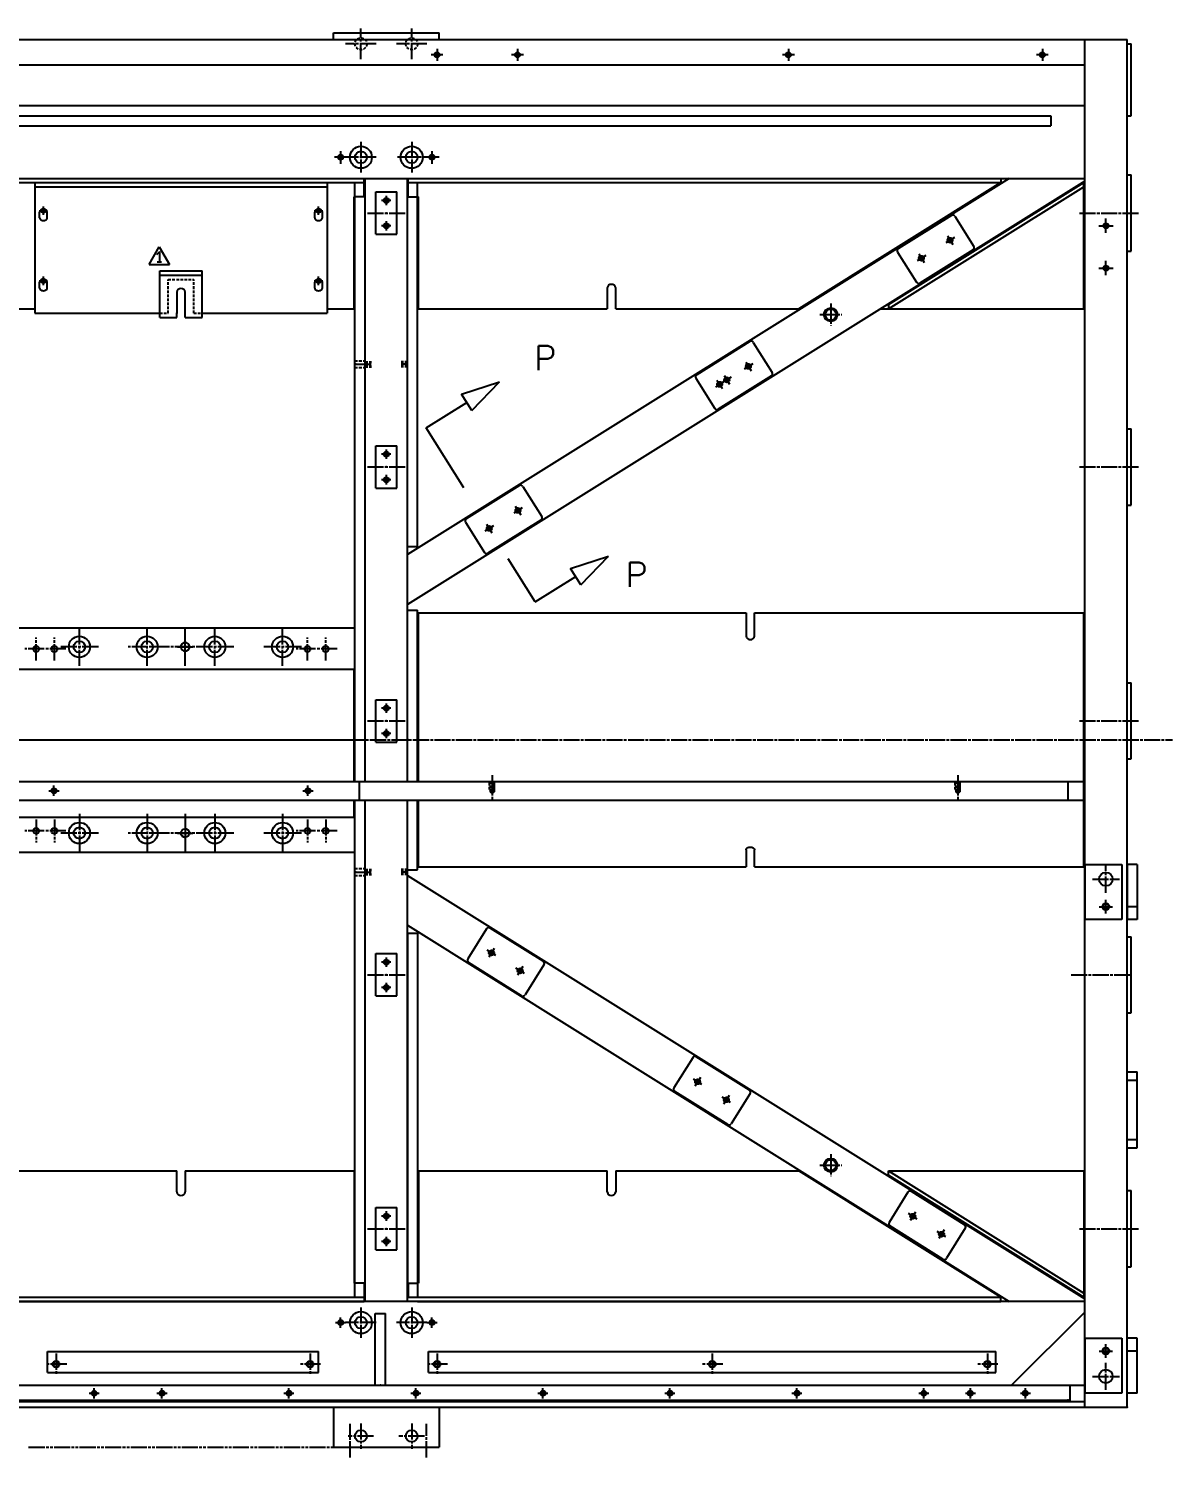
# Model space of a CAD drawing. Header units: inches. Extents: x -2018 to 2693, y -2323 to 1260.
# Drawn here: x 361 to 1712, y -729 to 960 of the extents above; entities that cross this region are included whole.
import ezdxf

# ---------------------------------------------------------------- set-up
doc = ezdxf.new("R2010")
doc.units = ezdxf.units.IN
doc.header["$MEASUREMENT"] = 0
for name, pattern in [('CENTERLINE', [25.4, 19.05, -1.5875, 3.175, -1.5875]), ('DASHED', [4.762499999999999, 3.175, -1.5875]), ('PHANTOM', [30.162499999999998, 19.05, -1.5875, 3.175, -1.5875, 3.175, -1.5875]), ('SOLID', [0])]:
    doc.linetypes.add(name, pattern=pattern)
for name, color, linetype in [('0$C$L0$V_DRAWING', 7, 'SOLID'), ('0$C$L0$V_PV', 7, 'SOLID'), ('Layer11$C$L11$V_DRAWING', 52, 'SOLID'), ('Layer11$C$L11$V_PV', 52, 'SOLID'), ('Layer12$C$L12$V_PV', 52, 'SOLID'), ('Layer13$C$L13$V_PV', 52, 'SOLID'), ('Layer14$C$L14$V_PV', 52, 'SOLID'), ('Layer21$C$L21$V_DRAWING', 2, 'SOLID'), ('Layer21$C$L21$V_PV', 2, 'SOLID'), ('Layer8$C$L8$V_PV', 40, 'SOLID')]:
    doc.layers.add(name, color=color, linetype=linetype)
doc.styles.add('CADRASTD', font='txt', dxfattribs={"bigfont": 'bigfont'})

# ---------------------------------------------------------------- blocks, each defined once
blk = doc.blocks.new('TAB102_SYM001')
at = {"layer": 'Layer11$C$L11$V_DRAWING'}
for p, q in [((1.583348274230957, 0.5257720947265625), (2.458148956298828, 0.5257720947265625)), ((2.083234786987305, 0.5257720947265625), (2.083234786987305, 2.525310516357422))]:
    blk.add_line(p, q, dxfattribs=at)
at = {"layer": 'Layer21$C$L21$V_DRAWING'}
for p, q in [((-2.5782065677e-06, -1.3587993151e-06), (1.999996747373733, 3.464097723292199)), ((1.999996725013489, 3.46409559479207), (3.999994579245993, -1.5902220412e-06)), ((0, 0), (4, 0)), ((1.489668299756389, 1.931743894576591), (2.083228089148363, 2.525303633935216))]:
    blk.add_line(p, q, dxfattribs=at)
blk = doc.blocks.new('BLOCK13')
at = {"layer": '0$C$L0$V_DRAWING'}
blk.add_point((0, 0), dxfattribs=at)
blk.add_point((0, 0), dxfattribs=at)
at = {"layer": 'Layer13$C$L13$V_PV', "color": 31, "linetype": 'CENTERLINE'}
for p, q in [((6, 0), (-6, 0)), ((0, 6), (0, -6)), ((46, 0), (34, 0)), ((39.99998474121094, 5.999999046325684), (39.99998474121094, -6))]:
    blk.add_line(p, q, dxfattribs=at)
at = {"layer": 'Layer21$C$L21$V_DRAWING', "color": 31}
for p, q in [((-19.99998474121094, 21), (-19.99998474121094, -20.99998474121094)), ((56.99998474121094, 23.99998474121094), (-17, 23.99998474121094)), ((60, 20.99998474121094), (60, -21)), ((57, -24), (-16.99998474121094, -24))]:
    blk.add_line(p, q, dxfattribs=at)
for centre, start, end in [((-17, 20.99998474121094), 89.99998201391085, 179.9999640278217), ((56.99998474121094, 20.99998474121094), 0, 89.99998201391085), ((-16.99998474121094, -21), 179.9999640278217, 269.9999460417325), ((57, -21), 269.9999460417325, 359.9999826971568)]:
    blk.add_arc(centre, 3, start, end, dxfattribs=at)
blk = doc.blocks.new('BLOCK12')
at = {"layer": '0$C$L0$V_DRAWING'}
blk.add_point((2718.805156168809, -407.336061939739), dxfattribs=at)
at = {"layer": 'Layer13$C$L13$V_PV', "color": 31, "linetype": 'CENTERLINE'}
for p, q in [((2757.804936170578, -382.9431757926941), (2747.631085634232, -389.3065686225891)), ((2749.536302056455, -381.0379558394859), (2755.899694380632, -391.2118055672872)), ((2723.892081436983, -404.1543655247914), (2713.718230900636, -410.5177583546865)), ((2715.623459753862, -402.2491366715657), (2721.986852583757, -412.4229872079122)), ((2732.365735082343, -398.8483035850531), (2722.191884545997, -405.2116964149482)), ((2724.097113399223, -396.9430747318274), (2730.460506229118, -407.1169252681739))]:
    blk.add_line(p, q, dxfattribs=at)
at = {"layer": 'Layer21$C$L21$V_DRAWING', "color": 31}
for p, q in [((2754.404175323858, -356.7623856541231), (2691.665443286442, -396.00330001367)), ((2758.538499102138, -357.7149919892636), (2780.810365915298, -393.3234559297562)), ((2690.712833705076, -400.137589827038), (2712.984700518236, -435.7460537675306)), ((2779.857751488686, -397.4577667713165), (2717.119019451269, -436.6986811308634))]:
    blk.add_line(p, q, dxfattribs=at)
for centre, start, end in [((2755.995023531332, -359.3058482882097), 32.02455975926377, 122.0245417731746), ((2693.256291493915, -398.5467626477566), 122.0245417731746, 212.0245237870855), ((2778.266903281212, -394.9143041372299), 302.0245058009963, 392.0245424564206), ((2715.528171243795, -434.1552184967768), 212.0245237870855, 302.0245058009963)]:
    blk.add_arc(centre, 3.000000031702875, start, end, dxfattribs=at)
at = {"layer": '0$C$L0$V_DRAWING'}
for p, xscale, yscale, zscale, rotation in [((2957.042724609375, -258.326904296875), 1.000000010567625, 1.000000010567625, 1.000000010567625, 32.02455975926377), ((2446.654541015625, -577.55712890625), 1.000000010567625, 1.000000010567625, 1.000000010567625, 32.02455975926377), ((2449.284912109375, -1079.086181640625), 0.9999999725260068, 0.9999999725260068, 0.9999999725260068, 327.9754630459655), ((2692.79296875, -1231.39208984375), 0.9999999725260068, 0.9999999725260068, 0.9999999725260068, 327.9754630459655), ((2946.9560546875, -1390.362060546875), 0.9999999725260068, 0.9999999725260068, 0.9999999725260068, 327.9754630459655)]:
    blk.add_blockref('BLOCK13', p, dxfattribs=dict(at, xscale=xscale, yscale=yscale, zscale=zscale, rotation=rotation))
blk = doc.blocks.new('BLOCK15')
at = {"layer": '0$C$L0$V_DRAWING'}
for p in [(0, 0), (0, 0), (1, 0)]:
    blk.add_point(p, dxfattribs=at)
at = {"layer": 'Layer12$C$L12$V_PV', "color": 4, "linetype": 'DASHED'}
for p, q in [((0, 4), (12, 4)), ((12, 3), (19.59999084472656, 3)), ((12, 2.399999618530273), (19.59999084472656, 2.399999618530273)), ((0, -4), (12, -4)), ((12, -2.399999618530273), (19.59999084472656, -2.399999618530273)), ((12, -3), (19.59999084472656, -3))]:
    blk.add_line(p, q, dxfattribs=at)
at = {"layer": 'Layer13$C$L13$V_PV', "color": 4, "linetype": 'CENTERLINE'}
blk.add_line((0, 0), (19.59999084472656, 0), dxfattribs=at)
blk = doc.blocks.new('BLOCK14')
at = {"layer": '0$C$L0$V_DRAWING'}
for p in [(0, 0), (0, 0), (1, 0)]:
    blk.add_point(p, dxfattribs=at)
at = {"layer": 'Layer12$C$L12$V_PV', "color": 4, "linetype": 'DASHED'}
for p, q in [((-1044.999755859375, 446.90869140625), (-1037.399658203125, 446.90869140625)), ((-1044.999755859375, 446.30859375), (-1037.399658203125, 446.30859375)), ((-1044.999755859375, 441.508544921875), (-1037.399658203125, 441.508544921875)), ((-1044.999755859375, 440.90869140625), (-1037.399658203125, 440.90869140625)), ((-995, 446.90869140625), (-1002.599853515625, 446.90869140625)), ((-995, 446.30859375), (-1002.599853515625, 446.30859375)), ((-995, 441.508544921875), (-1002.599853515625, 441.508544921875)), ((-995, 440.90869140625), (-1002.599853515625, 440.90869140625)), ((484.999755859375, 446.90869140625), (477.399658203125, 446.90869140625)), ((484.999755859375, 446.30859375), (477.399658203125, 446.30859375)), ((484.999755859375, 441.508544921875), (477.399658203125, 441.508544921875)), ((484.999755859375, 440.90869140625), (477.399658203125, 440.90869140625)), ((-1044.999755859375, -153.09130859375), (-1037.399658203125, -153.09130859375)), ((-1044.999755859375, -153.6913146972656), (-1037.399658203125, -153.6913146972656)), ((-1044.999755859375, -158.4913024902344), (-1037.399658203125, -158.4913024902344)), ((-1044.999755859375, -159.09130859375), (-1037.399658203125, -159.09130859375)), ((-995, -153.09130859375), (-1002.599853515625, -153.09130859375)), ((-995, -153.6913146972656), (-1002.599853515625, -153.6913146972656)), ((-995, -158.4913024902344), (-1002.599853515625, -158.4913024902344)), ((-995, -159.09130859375), (-1002.599853515625, -159.09130859375)), ((484.999755859375, -153.09130859375), (477.399658203125, -153.09130859375)), ((484.999755859375, -153.6913146972656), (477.399658203125, -153.6913146972656)), ((484.999755859375, -158.4913024902344), (477.399658203125, -158.4913024902344)), ((484.999755859375, -159.09130859375), (477.399658203125, -159.09130859375))]:
    blk.add_line(p, q, dxfattribs=at)
at = {"layer": 'Layer13$C$L13$V_PV', "color": 4, "linetype": 'CENTERLINE'}
for p, q in [((-1044.999755859375, 443.90869140625), (-1037.399658203125, 443.90869140625)), ((-995, 443.90869140625), (-1002.599853515625, 443.90869140625)), ((484.999755859375, 443.90869140625), (477.399658203125, 443.90869140625)), ((-1044.999755859375, -156.09130859375), (-1037.399658203125, -156.09130859375)), ((-995, -156.09130859375), (-1002.599853515625, -156.09130859375)), ((484.999755859375, -156.09130859375), (477.399658203125, -156.09130859375))]:
    blk.add_line(p, q, dxfattribs=at)
at = {"layer": '0$C$L0$V_DRAWING'}
for p in [(-61.99974060058594, 443.90869140625), (-61.99974060058594, -156.09130859375)]:
    blk.add_blockref('BLOCK15', p, dxfattribs=at)
at = {"layer": '0$C$L0$V_DRAWING', "rotation": 180.0000000000004}
for p in [(12, 443.90869140625), (12, -156.09130859375)]:
    blk.add_blockref('BLOCK15', p, dxfattribs=at)
at = {"layer": '0$C$L0$V_DRAWING', "yscale": -1}
for p in [(423, 443.90869140625), (423, -156.09130859375)]:
    blk.add_blockref('BLOCK15', p, dxfattribs=at)
blk = doc.blocks.new('BLOCK17')
at = {"layer": '0$C$L0$V_DRAWING'}
blk.add_point((0, 0), dxfattribs=at)
blk.add_point((0, 0), dxfattribs=at)
blk.add_point((0, 0), dxfattribs=at)
blk.add_point((0, 0), dxfattribs=at)
blk.add_point((0, 0), dxfattribs=at)
blk.add_point((0, 0), dxfattribs=at)
blk.add_point((0, 0), dxfattribs=at)
blk.add_point((0, 0), dxfattribs=at)
blk.add_point((0, 0), dxfattribs=at)
blk.add_point((0, 0), dxfattribs=at)
blk.add_point((0, 0), dxfattribs=at)
blk.add_point((0, 0), dxfattribs=at)
blk.add_point((0, 0), dxfattribs=at)
blk.add_point((0, 0), dxfattribs=at)
at = {"layer": 'Layer11$C$L11$V_DRAWING', "color": 60}
blk.add_circle((0, 0), 3, dxfattribs=at)
at = {"layer": 'Layer13$C$L13$V_PV', "color": 60, "linetype": 'CENTERLINE'}
for p, q in [((-8.5, 0), (8.5, 0)), ((0, -8.5), (0, 8.5))]:
    blk.add_line(p, q, dxfattribs=at)
at = {"layer": 'Layer21$C$L21$V_DRAWING', "color": 4}
blk.add_circle((0, 0), 2.399999618530273, dxfattribs=at)
blk = doc.blocks.new('BLOCK18')
at = {"layer": '0$C$L0$V_DRAWING'}
blk.add_point((0, 0), dxfattribs=at)
blk.add_point((0, 0), dxfattribs=at)
blk.add_point((0, 0), dxfattribs=at)
blk.add_point((0, 0), dxfattribs=at)
blk.add_point((0, 0), dxfattribs=at)
blk.add_point((0, 0), dxfattribs=at)
at = {"layer": 'Layer11$C$L11$V_DRAWING', "color": 60}
blk.add_circle((0, 0), 3, dxfattribs=at)
at = {"layer": 'Layer13$C$L13$V_PV', "color": 60, "linetype": 'CENTERLINE'}
for p, q in [((7, 0), (-7, 0)), ((0, 7), (0, -7))]:
    blk.add_line(p, q, dxfattribs=at)
at = {"layer": 'Layer21$C$L21$V_DRAWING', "color": 4}
blk.add_circle((0, 0), 2.399999618530273, dxfattribs=at)
blk = doc.blocks.new('BLOCK19')
at = {"layer": '0$C$L0$V_DRAWING'}
blk.add_point((0, 0), dxfattribs=at)
blk.add_point((0, 0), dxfattribs=at)
blk.add_point((0, 0), dxfattribs=at)
blk.add_point((0, 0), dxfattribs=at)
blk.add_point((0, 0), dxfattribs=at)
blk.add_point((0, 0), dxfattribs=at)
at = {"layer": 'Layer11$C$L11$V_DRAWING', "color": 60}
for centre in [(0, 15), (0, -15)]:
    blk.add_circle(centre, 3, dxfattribs=at)
at = {"layer": 'Layer13$C$L13$V_PV', "color": 60, "linetype": 'CENTERLINE'}
for p, q in [((0, 20.53999328613281), (0, 9.460000038146973)), ((5.539999961853027, 15), (-5.539999961853027, 15)), ((5.539999961853027, -15), (-5.539999961853027, -15)), ((0, -9.460000038146973), (0, -20.53999328613281))]:
    blk.add_line(p, q, dxfattribs=at)
at = {"layer": 'Layer21$C$L21$V_DRAWING', "color": 4}
for centre in [(0, 15), (0, -15)]:
    blk.add_circle(centre, 2.399999618530273, dxfattribs=at)
blk = doc.blocks.new('BLOCK22')
at = {"layer": '0$C$L0$V_DRAWING'}
blk.add_point((0, 0), dxfattribs=at)
blk.add_point((0, 0), dxfattribs=at)
blk.add_point((0, 0), dxfattribs=at)
blk.add_point((0, 0), dxfattribs=at)
blk.add_point((0, 0), dxfattribs=at)
blk.add_point((0, 0), dxfattribs=at)
blk.add_point((0, 0), dxfattribs=at)
blk.add_point((0, 0), dxfattribs=at)
at = {"layer": 'Layer11$C$L11$V_DRAWING', "color": 60}
blk.add_circle((0, 0), 4, dxfattribs=at)
at = {"layer": 'Layer13$C$L13$V_PV', "color": 60, "linetype": 'CENTERLINE'}
for p, q in [((12.5, 0), (-12.5, 0)), ((0, 12.5), (0, -12.5))]:
    blk.add_line(p, q, dxfattribs=at)
at = {"layer": 'Layer21$C$L21$V_DRAWING', "color": 4}
blk.add_circle((0, 0), 3.399999618530273, dxfattribs=at)
blk = doc.blocks.new('BLOCK23')
at = {"layer": '0$C$L0$V_DRAWING'}
blk.add_point((0, 0), dxfattribs=at)
blk.add_point((0, 0), dxfattribs=at)
blk.add_point((0, 0), dxfattribs=at)
blk.add_point((0, 0), dxfattribs=at)
blk.add_point((0, 0), dxfattribs=at)
blk.add_point((0, 0), dxfattribs=at)
blk.add_point((0, 0), dxfattribs=at)
blk.add_point((0, 0), dxfattribs=at)
blk.add_point((0, 0), dxfattribs=at)
blk.add_point((0, 0), dxfattribs=at)
blk.add_point((0, 0), dxfattribs=at)
blk.add_point((0, 0), dxfattribs=at)
blk.add_point((0, 0), dxfattribs=at)
blk.add_point((0, 0), dxfattribs=at)
at = {"layer": 'Layer11$C$L11$V_DRAWING', "color": 60}
for p, q in [((-5, 0), (5, 0)), ((0, 5), (0, -5))]:
    blk.add_line(p, q, dxfattribs=at)
for start, end in [(0, 89.99998201391085), (180.0000186693351, 270.0000553247593)]:
    blk.add_arc((0, 0), 5, start, end, dxfattribs=at)
at = {"layer": 'Layer13$C$L13$V_PV', "color": 60, "linetype": 'CENTERLINE'}
for p, q in [((-9, 0), (9, 0)), ((0, 9), (0, -9))]:
    blk.add_line(p, q, dxfattribs=at)
at = {"layer": 'Layer21$C$L21$V_DRAWING', "color": 4}
blk.add_circle((0, 0), 5, dxfattribs=at)
blk = doc.blocks.new('BLOCK20')
at = {"layer": '0$C$L0$V_DRAWING'}
blk.add_point((0, 0), dxfattribs=at)
blk.add_point((0, 0), dxfattribs=at)
blk.add_point((0, 0), dxfattribs=at)
blk.add_point((0, 0), dxfattribs=at)
blk.add_point((0, 0), dxfattribs=at)
blk.add_point((0, 0), dxfattribs=at)
blk.add_point((0, 0), dxfattribs=at)
blk.add_point((0, 0), dxfattribs=at)
blk.add_point((0, 0), dxfattribs=at)
blk.add_point((0, 0), dxfattribs=at)
blk.add_point((0, 0), dxfattribs=at)
blk.add_point((0, 0), dxfattribs=at)
blk.add_point((0, 0), dxfattribs=at)
blk.add_point((0, 0), dxfattribs=at)
at = {"layer": 'Layer11$C$L11$V_DRAWING', "color": 60}
blk.add_circle((0, 0), 3, dxfattribs=at)
at = {"layer": 'Layer13$C$L13$V_PV', "color": 60, "linetype": 'CENTERLINE'}
for p, q in [((-6, 0), (6, 0)), ((0, -6), (0, 6))]:
    blk.add_line(p, q, dxfattribs=at)
at = {"layer": 'Layer21$C$L21$V_DRAWING', "color": 4}
blk.add_circle((0, 0), 2.458499908447266, dxfattribs=at)
blk = doc.blocks.new('BLOCK25')
at = {"layer": '0$C$L0$V_DRAWING'}
blk.add_point((0, 0), dxfattribs=at)
blk.add_point((0, 0), dxfattribs=at)
blk.add_point((0, 0), dxfattribs=at)
blk.add_point((0, 0), dxfattribs=at)
blk.add_point((0, 0), dxfattribs=at)
blk.add_point((0, 0), dxfattribs=at)
at = {"layer": 'Layer21$C$L21$V_DRAWING', "color": 4}
for radius in [13, 7]:
    blk.add_circle((0, 0), radius, dxfattribs=at)
blk = doc.blocks.new('BLOCK26')
at = {"layer": '0$C$L0$V_DRAWING'}
blk.add_point((0, 0), dxfattribs=at)
blk.add_point((0, 0), dxfattribs=at)
blk.add_point((0, 0), dxfattribs=at)
blk.add_point((0, 0), dxfattribs=at)
blk.add_point((0, 0), dxfattribs=at)
blk.add_point((0, 0), dxfattribs=at)
at = {"layer": 'Layer12$C$L12$V_PV', "color": 60, "linetype": 'DASHED'}
for p, q in [((-3.00048828125, -9.499970436096191), (-3.00048828125, 0)), ((-2.39990234375, 0), (-2.39990234375, -12.39997959136963)), ((2.39990234375, 0), (2.39990234375, -12.39997959136963)), ((3.00048828125, -9.499970436096191), (3.00048828125, 0)), ((-3.000487327575684, -9.499969482421875), (3.000487327575684, -9.499969482421875)), ((-2.999817738638228, -9.499836777262146), (-2.499827997436512, -9.999826518463863)), ((2.5, -10), (-2.5, -10)), ((2.39990234375, -12.39997959136963), (-2.39990234375, -12.39997959136963)), ((-2.399814310091756, -12.39959746390139), (0.0002320138864889, -13.59962062589051)), ((6.35479211155e-05, -13.59992812958933), (2.399905153764223, -12.40000732666778)), ((2.499907570685139, -10.00009625828972), (2.999681520026172, -9.500322308948682))]:
    blk.add_line(p, q, dxfattribs=at)
at = {"layer": 'Layer13$C$L13$V_PV', "color": 60, "linetype": 'CENTERLINE'}
blk.add_line((0, 7.211531639099121), (0, -21.16592407226562), dxfattribs=at)
blk = doc.blocks.new('BLOCK27')
at = {"layer": '0$C$L0$V_DRAWING'}
blk.add_point((0, 0), dxfattribs=at)
blk.add_point((0, 0), dxfattribs=at)
blk.add_point((0, 0), dxfattribs=at)
blk.add_point((0, 0), dxfattribs=at)
at = {"layer": 'Layer21$C$L21$V_DRAWING', "color": 4}
for p, q in [((-6, 0), (-6, 85)), ((-6, 85), (6, 85)), ((6, 0), (6, 85))]:
    blk.add_line(p, q, dxfattribs=at)
blk = doc.blocks.new('BLOCK28')
at = {"layer": '0$C$L0$V_DRAWING', "color": 4}
for p, q in [((-272.5, 529.0658235552246), (-272.5, 504.205322265625)), ((-262.5000095362002, 504.205322265625), (-262.5000095362002, 529.0658235552246)), ((236, 534.0990266802246), (236, 509.238525390625)), ((245.9999904637998, 509.238525390625), (245.9999904637998, 534.0990266802246)), ((399.999755859375, 150.1127471923828), (399.999755859375, 123.0269064901831)), ((409.9996271133746, 123.0269064901831), (409.9996271133746, 150.1127471923828)), ((399.999755859375, -129.9336047175738), (399.999755859375, -150.0025482177734)), ((409.9996271133746, -150.0025482177734), (409.9996271133746, -129.9336047175738)), ((-272.4999294286436, -534.099056482225), (-272.4999294286436, -509.238525390625)), ((-262.4999389648438, -509.238525390625), (-262.4999389648438, -534.099056482225)), ((236, -534.099056482225), (236, -509.238525390625)), ((245.9999904637998, -509.238525390625), (245.9999904637998, -534.099056482225))]:
    blk.add_line(p, q, dxfattribs=at)
for points in [[(399.999755859375, -129.9336047175738), (400.0958385465751, -129.2811126711735), (400.3802719113751, -128.6535949707731), (400.8423271179749, -128.0753703117734), (401.4641227719749, -127.5684924129736), (402.2218170165747, -127.1525115969734), (403.0862035749747, -126.8434019091737), (404.0241422655749, -126.6530842785732), (404.9996318817753, -126.5888304711734)], [(404.9996318817753, -126.5888304711734), (405.9751214979747, -126.6530842785732), (406.9130601885749, -126.8434019091737), (407.7774467469749, -127.1525115969734), (408.5351409909749, -127.5684924129736), (409.1569366455747, -128.0753703117734), (409.6189918515752, -128.6535949707731), (409.9035444261749, -129.2811126711735), (409.9996271133746, -129.9336047175738)]]:
    blk.add_lwpolyline(points, dxfattribs=at)
for centre, radius, start, end in [((-267.8916464649997, 528.5932442802241), 4.632521286521848, 85.15032278430019, 174.1448768224004), ((-267.1081537144, 528.5934969210248), 4.632287254847645, 5.852278776500014, 94.8525216168002), ((240.6083535350003, 533.6264474052241), 4.632521286521848, 85.15032278430019, 174.1448768224004), ((241.3918462856, 533.6267000460248), 4.632287254847645, 5.852278776500014, 94.8525216168002), ((404.7684991221749, 123.2826277609829), 4.775594798252038, 183.0695151348004, 272.7741271519006), ((405.2306538675748, 123.2828763841831), 4.775837770318498, 267.2273446052006, 356.9276541531008), ((-267.8914547926433, -533.6264057736253), 4.632649043615325, 185.8558492588004, 274.8480400146005), ((-267.1082042308435, -533.6266584264249), 4.632414994531473, 265.1491155685006, 354.1469951582008), ((240.6084746360002, -533.6264057736253), 4.632649043615325, 185.8558492588004, 274.8480400146005), ((241.3917251978, -533.6266584264249), 4.632414994531473, 265.1491155685006, 354.1469951582008)]:
    blk.add_arc(centre, radius, start, end, dxfattribs=at)
at = {"layer": '0$C$L0$V_DRAWING'}
for p in [(-272.5, 504.205322265625), (0, 0), (0, 0), (0, 0), (1, 0), (1, 0)]:
    blk.add_point(p, dxfattribs=at)
at = {"layer": 'Layer11$C$L11$V_DRAWING', "color": 60}
for centre in [(-429.999755859375, 625.303955078125), (-105.0001678466797, 625.303955078125), (-429.999755859375, 542.399658203125), (-105.0001678466797, 542.399658203125)]:
    blk.add_ellipse(centre, major_axis=(3, 0), ratio=0.82830810546875, dxfattribs=at)
at = {"layer": 'Layer12$C$L12$V_PV', "color": 4, "linetype": 'DASHED'}
for p, q in [((-282.5000017884695, 504.205322265625), (-282.5000017884695, 544.2053222656641)), ((-282.5000017884695, 544.205322265625), (-252.5000017884695, 544.205322265625)), ((-252.5000017884695, 504.2053222657805), (-252.5000017884695, 544.2053222656641)), ((-292.5000017884695, 504.205322265625), (-282.5000017884695, 504.205322265625)), ((-252.5000017884695, 504.205322265625), (-242.5000017884695, 504.205322265625))]:
    blk.add_line(p, q, dxfattribs=at)
at = {"layer": 'Layer13$C$L13$V_PV', "color": 60, "linetype": 'CENTERLINE'}
for p, q in [((-434.999755859375, 625.303955078125), (-424.999755859375, 625.303955078125)), ((-429.999755859375, 620.302978515625), (-429.999755859375, 630.303466796875)), ((-110.0001678466797, 625.303955078125), (-100.0001678466797, 625.303955078125)), ((-105.0001678466797, 620.302978515625), (-105.0001678466797, 630.303466796875)), ((-434.999755859375, 542.399658203125), (-424.999755859375, 542.399658203125)), ((-429.999755859375, 537.400146484375), (-429.999755859375, 547.399169921875)), ((-110.0001678466797, 542.399658203125), (-100.0001678466797, 542.399658203125)), ((-105.0001678466797, 537.400146484375), (-105.0001678466797, 547.399169921875)), ((-484, 0.0001373290870106), (-50.99992370605469, 0.0001373290870106))]:
    blk.add_line(p, q, dxfattribs=at)
at = {"layer": 'Layer21$C$L21$V_DRAWING', "color": 4}
for p, q in [((-484, 663.499755859375), (-50.99993896484375, 663.499755859375)), ((-484, 658.46728515625), (-50.99993896484375, 658.46728515625)), ((-440, 658.46728515625), (-95.00016784667969, 658.46728515625)), ((-440, 658.46728515625), (-440, 504.205322265625)), ((-95.00016784667969, 658.46728515625), (-95.00016784667969, 504.205322265625)), ((-61.99993896484375, 658.499755859375), (-49.99993896484375, 658.499755859375)), ((-61.99993896484375, -48.99992370605469), (-61.99993896484375, 658.499755859375)), ((-50.99993896484375, 641.886474609375), (-50.99993896484375, 663.499755859375)), ((-49.99993896484375, -48.99992370605469), (-49.99993896484375, 658.499755859375)), ((1.4305105651e-06, 658.499755859375), (12, 658.499755859375)), ((0, 228.4998016357422), (0, 658.499755859375)), ((1, 641.886474609375), (1, 663.499755859375)), ((0.9999999403953552, 663.49951171875), (700.7783203125, 663.49951171875)), ((0.9999999403953552, 658.467041015625), (700.7783203125, 658.467041015625)), ((12, 228.4998016357422), (12, 658.499755859375)), ((700.7785682884996, 658.4671743282124), (462.190572333885, 509.2383927950032)), ((568.3409011230024, 514.297980736872), (798.9996225425775, 658.5672672520195)), ((700.778564453125, 663.499755859375), (700.778564453125, 658.46728515625)), ((798.999755859375, 509.238525390625), (798.999755859375, 658.567138671875)), ((-440, 653.431884765625), (-95.00016784667969, 653.431884765625)), ((-50.99993896484375, 641.886474609375), (-62.99993896484375, 641.886474609375)), ((-62.99993896484375, 509.238525390625), (-62.99993896484375, 641.886474609375)), ((1, 641.886474609375), (13, 641.886474609375)), ((13, 509.238525390625), (13, 641.886474609375)), ((568.3407595124263, 509.2651514018507), (798.9996879194332, 653.5345673806878)), ((-434.499755859375, 616.819580078125), (-434.499755859375, 623.720458984375)), ((-425.499755859375, 616.819580078125), (-425.499755859375, 623.720458984375)), ((-109.5001678466797, 616.819580078125), (-109.5001678466797, 623.720458984375)), ((-100.5001678466797, 616.819580078125), (-100.5001678466797, 623.720458984375)), ((-434.499755859375, 533.916748046875), (-434.499755859375, 540.817626953125)), ((-425.499755859375, 533.916748046875), (-425.499755859375, 540.817626953125)), ((-292.5000017884695, 499.205322265625), (-292.5000017884695, 554.205322265625)), ((-292.5000017884695, 554.205322265625), (-242.5000017884695, 554.205322265625)), ((-292.5000017884695, 549.205322265625), (-242.5000017884695, 549.205322265625)), ((-242.5000017884695, 499.205322265625), (-242.5000017884695, 554.2053222655477)), ((-109.5001678466797, 533.916748046875), (-109.5001678466797, 540.817626953125)), ((-100.5001678466797, 533.916748046875), (-100.5001678466797, 540.817626953125)), ((-472, 509.238525390625), (-440, 509.238525390625)), ((-95.00016784667969, 509.238525390625), (-62.99993896484375, 509.238525390625)), ((13, 509.238525390625), (236, 509.238525390625)), ((245.9999904637998, 509.238525390625), (462.190673828125, 509.238525390625)), ((568.3408203125, 509.23828125), (798.99951171875, 509.23828125)), ((568.341064453125, 514.298095703125), (568.341064453125, 509.265380859375)), ((-440, 504.205322265625), (-292.5000017884695, 504.205322265625)), ((-292.5000017884695, 499.205322265625), (-272.5, 499.205322265625)), ((-272.5, 499.205322265625), (-272.5, 504.205322265625)), ((-262.5000071526156, 499.205322265625), (-262.5000071526156, 504.205322265625)), ((-262.5000071526156, 499.205322265625), (-242.5000017884695, 499.205322265625)), ((-242.5000017884695, 504.205322265625), (-95.00016784667969, 504.205322265625)), ((1.4305105651e-06, 228.4998016357422), (12, 228.4998016357422)), ((1.4305105651e-06, 153.4998016357422), (12, 153.4998016357422)), ((0, -48.99990844726562), (0, 153.4997863769531)), ((11.99999904632568, -48.99990844726562), (11.99999904632568, 153.4997863769531)), ((13, 150.1127471923828), (399.999755859375, 150.1127471923828)), ((12.99999904632568, -48.99990844726562), (12.99999904632568, 150.1127319335938)), ((409.9996271133746, 150.1127471923828), (798.999755859375, 150.1127471923828)), ((798.999755859375, -150.0025482177734), (798.999755859375, 150.1127471923828)), ((-473, 132.5001373291016), (-61.99993896484375, 132.5001373291016)), ((-472, 83.45118713378906), (-62.99993896484375, 83.45118713378906)), ((-62.99993896484375, -48.99992370605469), (-62.99993896484375, 83.45118713378906)), ((-62.99993896484375, -91.15193176269531), (-62.99993896484375, -72.24992370605469)), ((-61.99993896484375, -658.499755859375), (-61.99993896484375, -72.24992370605469)), ((-49.99993896484375, -658.499755859375), (-49.99993896484375, -72.24992370605469)), ((0, -153.4998016357422), (0, -72.24992370605469)), ((12, -153.4998016357422), (12, -72.24992370605469)), ((13, -150.0025482177734), (13, -72.24992370605469)), ((-472, -91.15193176269531), (-62.99993896484375, -91.15193176269531)), ((-473, -132.4998626708984), (-61.99993896484375, -132.4998626708984)), ((13, -150.0025482177734), (399.9997558593751, -150.0025482177734)), ((409.9996271133746, -150.0025482177734), (798.999755859375, -150.0025482177734)), ((1.4305105651e-06, -153.4998016357422), (12, -153.4998016357422)), ((0, -228.4998016357422), (0, -658.499755859375)), ((1.4305105651e-06, -228.4998016357422), (12, -228.4998016357422)), ((12, -228.4998016357422), (12, -658.499755859375)), ((-472, -509.238525390625), (-272.4999294286435, -509.238525390625)), ((-262.4999389648438, -509.238525390625), (-62.99993896484375, -509.238525390625)), ((-62.99993896484375, -509.238525390625), (-62.99993896484375, -641.886474609375)), ((13, -509.238525390625), (13, -641.886474609375)), ((13, -509.238525390625), (236, -509.238525390625)), ((245.9999904637998, -509.238525390625), (462.190673828125, -509.238525390625)), ((700.7785682884996, -658.4671743282124), (462.190572333885, -509.2383927950032)), ((568.3407595124263, -509.2651514018507), (798.9996879194332, -653.5345673806878)), ((568.3408203125, -509.23828125), (798.99951171875, -509.23828125)), ((568.3409011230024, -514.297980736872), (798.9996225425775, -658.5672672520195)), ((568.341064453125, -514.298095703125), (568.341064453125, -509.265380859375)), ((798.999755859375, -509.238525390625), (798.999755859375, -658.567138671875)), ((-50.99993896484375, -641.886474609375), (-62.99993896484375, -641.886474609375)), ((-50.99993896484375, -641.886474609375), (-50.99993896484375, -663.499755859375)), ((1, -641.886474609375), (13, -641.886474609375)), ((1, -641.886474609375), (1, -658.46728515625)), ((-484, -658.46728515625), (-50.99993896484375, -658.46728515625)), ((-484, -663.499755859375), (-50.99993896484375, -663.499755859375)), ((-61.99993896484375, -658.499755859375), (-50.00016784667969, -658.499755859375)), ((1.4305105651e-06, -658.499755859375), (12, -658.499755859375)), ((0.9999999403953552, -658.467041015625), (700.7783203125, -658.467041015625)), ((12, -663.499755859375), (700.778564453125, -663.499755859375)), ((700.778564453125, -663.499755859375), (700.778564453125, -658.46728515625))]:
    blk.add_line(p, q, dxfattribs=at)
for centre, start_param, end_param in [((-429.999755859375, 623.720458984375), 0, 3.141592025756836), ((-105.0001678466797, 623.720458984375), 0, 3.141592025756836), ((-429.999755859375, 616.819580078125), 3.141592025756836, 6.283185307179586), ((-105.0001678466797, 616.819580078125), 3.141592025756836, 6.283185307179586), ((-429.999755859375, 540.817626953125), 0, 3.141592025756836), ((-105.0001678466797, 540.817626953125), 0, 3.141592025756836), ((-429.999755859375, 533.916748046875), 3.141592025756836, 6.283185307179586), ((-105.0001678466797, 533.916748046875), 3.141592025756836, 6.283185307179586)]:
    blk.add_ellipse(centre, major_axis=(4.5, 0), ratio=0.7066650390625, start_param=start_param, end_param=end_param, dxfattribs=at)
for centre, major_axis, ratio in [((-429.999755859375, 625.303955078125), (2.600006103515625, 0), 0.8288320011268002), ((-105.0001678466797, 625.303955078125), (2.599998474121094, 0), 0.8288344332383571), ((-429.999755859375, 542.399658203125), (2.600006103515625, 0), 0.8288320011268002), ((-105.0001678466797, 542.399658203125), (2.599998474121094, 0), 0.8288344332383571)]:
    blk.add_ellipse(centre, major_axis=major_axis, ratio=ratio, dxfattribs=at)
blk = doc.blocks.new('BLOCK30')
at = {"layer": '0$C$L0$V_DRAWING'}
blk.add_point((0, 0), dxfattribs=at)
blk.add_point((0, 0), dxfattribs=at)
blk.add_point((0, 0), dxfattribs=at)
blk.add_point((0, 0), dxfattribs=at)
at = {"layer": 'Layer11$C$L11$V_DRAWING', "color": 60}
blk.add_circle((0, 0), 3, dxfattribs=at)
at = {"layer": 'Layer13$C$L13$V_PV', "color": 60, "linetype": 'CENTERLINE'}
for p, q in [((-3.59999942779541, 0), (3.59999942779541, 0)), ((0, -3.59999942779541), (0, 3.59999942779541))]:
    blk.add_line(p, q, dxfattribs=at)
at = {"layer": 'Layer21$C$L21$V_DRAWING', "color": 4}
blk.add_circle((0, 0), 2.458499908447266, dxfattribs=at)
blk = doc.blocks.new('BLOCK29')
at = {"layer": '0$C$L0$V_DRAWING'}
blk.add_point((2718.80517578125, -407.3361816406249, -407.3361816406249), dxfattribs=at)
for p in [(2990.95556640625, -237.1156463623047), (2957.042724609375, -258.326904296875), (2752.718017578125, -386.125), (2718.80517578125, -407.3361816406249), (2727.278809814168, -402.03), (2480.5673828125, -556.345703125), (2446.654541015625, -577.55712890625), (2449.284912109375, -1079.086181640625), (2483.19775390625, -1100.297607421875), (2692.79296875, -1231.39208984375), (2726.705810546875, -1252.603271484375), (2946.9560546875, -1390.362060546875), (2980.868896484375, -1411.5732421875)]:
    blk.add_blockref('BLOCK30', p, dxfattribs=at)
blk = doc.blocks.new('CADRA_PFIG_SECTION_ARROW')
at = {"linetype": 'SOLID'}
blk.add_line((0, 0), (0.3699999749660492, 0), dxfattribs=at)
blk = doc.blocks.new('CADRA_PFIG_SECTION_ARROWHEAD')
at = {"linetype": 'SOLID'}
for p, q in [((0, 0.0747408419847488), (0.2997691333293915, 1.8755264e-09)), ((0, -0.0747408419847488), (0, 0.0747408419847488)), ((0, -0.0747408419847488), (0.2997691333293915, 3.6670826e-09))]:
    blk.add_line(p, q, dxfattribs=at)
blk = doc.blocks.new('BLOCK33')
at = {"layer": '0$C$L0$V_DRAWING'}
for p in [(-25, 624), (-24.99998474121094, 591.5), (-25, 66.5), (-25, 66.5), (0, 0), (0, 0), (0, 0), (0, 0), (0, 0), (0, 0)]:
    blk.add_point(p, dxfattribs=at)
at = {"layer": 'Layer11$C$L11$V_DRAWING', "color": 191}
for centre in [(-24.99998474121094, 591.5), (-25, 66.5)]:
    blk.add_circle(centre, 4, dxfattribs=at)
at = {"layer": 'Layer13$C$L13$V_PV', "color": 191, "linetype": 'CENTERLINE'}
for p, q in [((-25, 608), (-25, 640)), ((-41, 624), (-9, 624)), ((-32.99998474121094, 591.5), (-16.99998474121094, 591.5)), ((-24.99998474121094, 583.5), (-24.99998474121094, 599.5)), ((11.99999904632568, 591.5), (0, 591.5)), ((0, 386.494873046875), (12, 386.494873046875)), ((0, 316.494873046875), (12, 316.494873046875)), ((-25, 58.5), (-25, 74.5)), ((-33, 66.5), (-17, 66.5)), ((-25, 20.5), (-25, 52.5)), ((12, 66.5), (0, 66.5)), ((-41, 36.5), (-9, 36.5))]:
    blk.add_line(p, q, dxfattribs=at)
at = {"layer": 'Layer21$C$L21$V_DRAWING', "color": 191}
for p, q in [((-49.99998474121094, 641.5), (-5.999999046325684, 641.5)), ((-49.99998474121094, 641.5), (-49.99998474121094, 576.5)), ((-5.999999046325684, 641.5), (-5.999999046325684, 576.5)), ((11.99999904632568, 641.5), (0, 641.5)), ((0, 641.5), (0, 576.5)), ((11.99999904632568, 641.5), (11.99999904632568, 576.5)), ((-5.999999046325684, 576.5), (-49.99998474121094, 576.5)), ((11.99999904632568, 576.5), (0, 576.5)), ((0, 396.5), (12, 396.5)), ((12, 306.5), (12, 396.5)), ((0, 306.5), (12, 306.5)), ((-50, 81.5), (-6, 81.5)), ((-50, 81.5), (-50, 16.5)), ((-6, 81.5), (-6, 16.5)), ((12, 81.5), (0, 81.5)), ((0, 16.5), (0, 81.5)), ((12, 16.5), (12, 81.5)), ((-6, 16.5), (-50, 16.5)), ((12, 16.5), (0, 16.5))]:
    blk.add_line(p, q, dxfattribs=at)
for centre, radius in [((-25, 624), 8), ((-24.99998474121094, 591.5), 3.399999618530273), ((-25, 66.5), 3.399999618530273), ((-25, 36.5), 8)]:
    blk.add_circle(centre, radius, dxfattribs=at)
blk = doc.blocks.new('BLOCK32')
at = {"layer": '0$C$L0$V_DRAWING'}
blk.add_point((0, 0), dxfattribs=at)
blk.add_point((0, 0), dxfattribs=at)
blk.add_point((0, 0), dxfattribs=at)
blk.add_point((0, 0), dxfattribs=at)
blk.add_blockref('BLOCK33', (0, 0), dxfattribs=at)
blk = doc.blocks.new('BLOCK31')
at = {"layer": '0$C$L0$V_DRAWING'}
blk.add_point((0, 0), dxfattribs=at)
blk.add_point((0, 0), dxfattribs=at)
blk.add_point((0, 0), dxfattribs=at)
blk.add_point((0, 0), dxfattribs=at)
blk.add_blockref('BLOCK32', (0, 0), dxfattribs=at)

msp = doc.modelspace()

# ---------------------------------------------------------------- linework, layer by layer
at = {"layer": 'Layer11$C$L11$V_PV'}
for centre in [(729.2405970670218, 807.6022433286296), (837.2405970670218, 807.6022433286296)]:
    msp.add_circle(centre, 3, dxfattribs=at)
at = {"layer": 'Layer11$C$L11$V_PV', "color": 60}
for centre in [(1308.240729389365, 621.6007341386638), (1308.240729389365, -383.3954771507924)]:
    msp.add_circle(centre, 7.999994277952737, dxfattribs=at)
at = {"layer": 'Layer12$C$L12$V_PV', "color": 4, "linetype": 'DASHED'}
for p, q in [((525.7408220146749, 623.3097818147239), (525.7408220146749, 663.3097818147239)), ((525.7408220146749, 663.3097818146848), (555.7408220146749, 663.3097818146848)), ((555.7408220146749, 623.3097818148403), (555.7408220146749, 663.3097818147239))]:
    msp.add_line(p, q, dxfattribs=at)
at = {"layer": 'Layer12$C$L12$V_PV', "color": 60, "linetype": 'DASHED'}
for centre in [(753.2405970670217, 941.6032518394594), (813.2406113721398, 941.6032518394594)]:
    msp.add_circle(centre, 6.999992132185014, dxfattribs=at)
at = {"layer": 'Layer13$C$L13$V_PV', "color": 60, "linetype": 'CENTERLINE'}
for p, q in [((753.2405970670217, 923.603247547924), (753.2405970670217, 959.6017912868956)), ((813.2406113721398, 923.603247547924), (813.2406113721398, 959.6017912868956)), ((771.2406929113133, 941.6032518394594), (735.2405927754862, 941.6032518394594)), ((831.2406156636753, 941.6017869953602), (795.2406070806044, 941.6017869953602)), ((1258.241480408068, 935.6017855648483), (1258.241480408068, 921.6022705083539)), ((729.2405970670218, 814.6271622682494), (729.2405970670218, 799.7794313115065)), ((753.2405970670217, 825.6022476201648), (753.2405970670217, 789.6022390370939)), ((813.2406113721398, 825.6022476201648), (813.2406113721398, 789.6022390370939)), ((837.2405970670218, 814.6271622682494), (837.2405970670218, 799.7794313115065)), ((771.2406013585572, 807.6022433286296), (720.7221165471391, 807.6022433286296)), ((845.5889935556581, 807.6022433286296), (795.2405155278483, 807.6022433286296)), ((761.0884077759762, 741.6007627489001), (805.3933499797225, 741.6007627489001)), ((1602.089737436709, 741.6022275929994), (1673.240145025288, 741.6022275929994)), ((1308.240729389365, 634.6012255194725), (1308.240729389365, 608.6017076019543)), ((1295.241702852655, 621.6007341386638), (1321.241220770173, 621.6007341386638)), ((761.0884077759762, 441.6036209115078), (805.3933499797225, 441.6036209115078)), ((1602.089737436709, 441.6036209115078), (1673.240145025288, 441.6036209115078)), ((369.7406582214018, 213.1046040307531), (369.7406582214018, 240.1046104680563)), ((391.240632829817, 213.1046040307531), (391.240632829817, 240.1046104680563)), ((420.7407619335084, 206.6046329986174), (420.7407619335084, 251.604643727456)), ((500.7407504894139, 206.6046329986174), (500.7407504894139, 251.604643727456)), ((545.7406696654963, 206.6046329986174), (545.7406696654963, 251.604643727456)), ((580.7407390453193, 206.6046329986174), (580.7407390453193, 251.604643727456)), ((660.7406360484686, 206.6046329986174), (660.7406360484686, 251.604643727456)), ((690.2406735994037, 213.1046040307531), (690.2406735994037, 240.1046104680563)), ((711.740648207819, 213.1046040307531), (711.740648207819, 240.1046104680563)), ((404.7406360484686, 226.6046072494047), (356.2406550027501, 226.6046072494047)), ((443.2407672979277, 229.1046383630367), (398.2408481218453, 229.1046383630367)), ((603.2407444097387, 229.1045468102805), (478.2408366777507, 229.1045468102805)), ((683.240641412888, 229.1046383630367), (638.2406306840493, 229.1046383630367)), ((725.2406514264707, 226.6046072494047), (676.7406703807521, 226.6046072494047)), ((761.0884077759762, 141.6045564662353), (805.3933499797225, 141.6045564662353)), ((1602.089737436709, 141.6045564662353), (1673.240145025288, 141.6045564662353)), ((-1699.829995114802, 119.1044595490598), (1711.828533131727, 119.1044595490598)), ((369.7406582214018, 25.10449817287878), (369.7406582214018, -1.895416711668184)), ((391.240632829817, 25.10449817287878), (391.240632829817, -1.895416711668184)), ((420.7407619335084, 31.60456075777072), (420.7407619335084, -13.3954499710679)), ((500.7407504894139, 31.60456075777072), (500.7407504894139, -13.3954499710679)), ((545.7406696654963, 31.60456075777072), (545.7406696654963, -13.3954499710679)), ((580.7407390453193, 31.60456075777072), (580.7407390453193, -13.3954499710679)), ((660.7406360484686, 31.60456075777072), (660.7406360484686, -13.3954499710679)), ((690.2406735994037, 25.10449817287878), (690.2406735994037, -1.895416711668184)), ((711.740648207819, 25.10449817287878), (711.740648207819, -1.895416711668184)), ((404.7406360484686, 11.6045865069834), (356.2406550027501, 11.6045865069834)), ((443.2407672979277, 9.10455539335141), (398.2408481218453, 9.10455539335141)), ((603.2407444097387, 9.10455539335141), (478.2408366777507, 9.10455539335141)), ((683.240641412888, 9.10455539335141), (638.2406306840493, 9.10455539335141)), ((725.2406514264707, 11.6045865069834), (676.7406703807521, 11.6045865069834)), ((761.0884077759762, -158.3955150593555), (805.3933499797225, -158.3955150593555)), ((1592.090711615255, -158.3955150593555), (1663.239654359735, -158.3955150593555)), ((1308.240729389365, -370.3955350865209), (1308.240729389365, -396.39551076782)), ((1295.241702852655, -383.3954771507924), (1321.241220770173, -383.3954771507924)), ((761.0884077759762, -458.3954950321901), (805.3933499797225, -458.3954950321901)), ((1602.089737436709, -458.3954950321901), (1673.240145025288, -458.3954950321901)), ((753.2405970670217, -551.3957003106357), (753.2405970670217, -587.3957088937066)), ((813.2406113721398, -551.3957003106357), (813.2406113721398, -587.3957088937066)), ((771.2406929113133, -569.3957046021711), (735.2405927754862, -569.3957046021711)), ((831.2406156636753, -569.3957961549273), (795.2406070806044, -569.3957961549273)), ((740.7430049760353, -728.6280118532209), (740.7430049760353, -689.1348994099855)), ((753.2405970670217, -688.3957940091595), (753.2405970670217, -718.3958011617186)), ((813.2406113721398, -688.3957940091595), (813.2406113721398, -718.3958011617186)), ((830.7429348809563, -728.6280118532209), (830.7429348809563, -689.1348994099855)), ((768.2406006433011, -703.3957975854391), (738.2405934907421, -703.3957975854391)), ((828.2406149484193, -703.3957975854391), (798.2406077958602, -703.3957975854391))]:
    msp.add_line(p, q, dxfattribs=at)
at = {"layer": 'Layer14$C$L14$V_PV', "color": 60, "linetype": 'PHANTOM'}
msp.add_line((360.7413884976837, -716.3957396497105), (720.7413827756363, -716.3957396497105), dxfattribs=at)
at = {"layer": 'Layer21$C$L21$V_PV', "color": 4}
for p, q in [((-1541.758668365161, 946.6027647501861), (1658.240141449008, 946.6027647501861)), ((720.7406503535867, 946.6027647501861), (720.7406503535867, 954.6022783761688)), ((720.7406503535867, 954.6022783761688), (845.7406496383309, 954.6022783761688)), ((845.7406496383309, 946.6027647501861), (845.7406496383309, 954.6022783761688)), ((1608.240617809443, -669.3956674088639), (1608.240617809443, 946.6027647501861)), ((1658.240141449008, -669.3956674088639), (1658.240141449008, 946.6027647501861)), ((1658.240141449008, 941.6012376788229), (1663.239654359735, 941.6012376788229)), ((1663.239654359735, 856.5992642877732), (1663.239654359735, 941.6012376788229)), ((-1491.756215037397, 916.602757597627), (1608.240617809443, 916.602757597627)), ((-1491.756215037397, 868.6027461535325), (1608.240617809443, 868.6027461535325)), ((-1466.758650483763, 856.6012784484096), (1568.240119991331, 856.6012784484096)), ((-1466.758650483763, 844.6027404314852), (1568.240119991331, 844.6027404314852)), ((1568.240119991331, 856.6012784484096), (1568.240119991331, 844.6027404314852)), ((1658.240141449008, 856.6021939759717), (1663.239654359735, 856.6021939759717)), ((-1491.756215037397, 782.6032139308962), (1608.240617809443, 782.6032139308962)), ((758.2406592942856, 70.1045089017174), (758.2406592942856, 782.6032139308962)), ((1608.240303573259, 779.4767058424746), (808.2406997671005, 279.1045287014582)), ((808.2408238031444, 70.1045089017174), (808.2408238031444, 782.6032139308962)), ((1518.94928244986, 782.6030584903857), (808.2408555971296, 338.0794347725235)), ((1658.240141449008, 786.6007734777387), (1663.239654359735, 786.6007734777387)), ((1663.239654359735, 696.6022168641607), (1663.239654359735, 786.602238321838)), ((770.7409064152017, 716.601733351167), (770.7409064152017, 766.6012569907324)), ((770.7409064152017, 766.6012569907324), (795.7408513404969, 766.6012569907324)), ((795.7408513404969, 716.601733351167), (795.7408513404969, 766.6012569907324)), ((770.7409064152017, 716.601733351167), (795.7408513404969, 716.601733351167)), ((1658.240141449008, 696.6007520200615), (1663.239654359735, 696.6007520200615)), ((515.7408220146749, 623.3097818147239), (515.7408220146749, 673.3097818146848)), ((515.7408220146749, 673.3097818146848), (565.7408220146749, 673.3097818146848)), ((515.7408220146749, 668.3097818146848), (565.7408220146749, 668.3097818146848)), ((565.7408220146749, 623.3097818147239), (565.7408220146749, 673.3097818146075)), ((1366.607076312799, 628.3419466833941), (1598.24012714389, 628.3419466833941)), ((874.9868326952603, 416.8656058316677), (830.4940819315999, 488.0010218465019)), ((1658.240141449008, 486.6021667962472), (1663.239654359735, 486.6021667962472)), ((1663.239654359735, 396.6036101826692), (1663.239654359735, 486.6036316403465)), ((770.7409064152017, 466.6026503092409), (795.7408513404969, 466.6026503092409)), ((770.7409064152017, 416.6031266696755), (770.7409064152017, 466.6026503092409)), ((795.7408513404969, 416.6031266696755), (795.7408513404969, 466.6026503092409)), ((770.7409064152017, 416.6031266696755), (795.7408513404969, 416.6031266696755)), ((1658.240141449008, 396.60214533857), (1663.239654359735, 396.60214533857)), ((959.2437919226182, 282.1548103894953), (927.3356454545387, 333.1698461944508)), ((1658.240141449008, 186.6045671950739), (1663.239654359735, 186.6045671950739)), ((1663.239654359735, 96.60445418464045), (1663.239654359735, 186.6045671950739)), ((770.7409064152017, 166.6045929442866), (795.7408513404969, 166.6045929442866)), ((770.7409064152017, 116.6046115409402), (770.7409064152017, 166.6045929442866)), ((795.7408513404969, 116.6046115409402), (795.7408513404969, 166.6045929442866)), ((770.7409064152017, 116.6046115409402), (795.7408513404969, 116.6046115409402)), ((1658.240141449008, 96.60445418464045), (1663.239654359735, 96.60445418464045)), ((-1491.756215037397, 70.1045089017174), (1607.240129289658, 70.1045089017174)), ((751.2409017660384, 70.1045089017174), (751.2409017660384, 48.10456469167821)), ((1588.239636478337, 70.1045089017174), (1588.239636478337, 48.10456469167821)), ((-1491.756215037397, 48.10456469167821), (1607.240129289658, 48.10456469167821)), ((758.2406592942856, -544.3955765713636), (758.2406592942856, 48.10456469167821)), ((808.2408238031444, -544.3955765713636), (808.2408238031444, 48.10456469167821)), ((808.2409027081515, -40.89561111222891), (1608.240520001548, -541.2673536997237)), ((808.240849150675, -99.87036929328687), (1518.951987370647, -544.3952953309038)), ((1658.240141449008, -113.3955958832731), (1663.239654359735, -113.3955958832731)), ((1663.239654359735, -203.3955257881941), (1663.239654359735, -113.3955043305169)), ((770.7409064152017, -183.3954599846506), (770.7409064152017, -133.3954785813042)), ((770.7409064152017, -133.3954785813042), (795.7408513404969, -133.3954785813042)), ((795.7408513404969, -183.3954599846506), (795.7408513404969, -133.3954785813042)), ((770.7409064152017, -183.3954599846506), (795.7408513404969, -183.3954599846506)), ((1658.240141449008, -203.3956173409503), (1663.239654359735, -203.3956173409503)), ((1658.240141449008, -413.3955758561077), (1663.239654359735, -413.3955758561077)), ((1663.239654359735, -503.3955057610287), (1663.239654359735, -413.3954843033515)), ((770.7409064152017, -483.3955315102414), (770.7409064152017, -433.395550106895)), ((770.7409064152017, -433.395550106895), (795.7408513404969, -433.395550106895)), ((795.7408513404969, -483.3955315102414), (795.7408513404969, -433.395550106895)), ((770.7409064152017, -483.3955315102414), (795.7408513404969, -483.3955315102414)), ((1658.240141449008, -503.3955973137849), (1663.239654359735, -503.3955973137849)), ((1608.240617809443, -544.3955765713636), (-1045.772710269144, -544.3955765713636)), ((1521.740374077692, -643.3957351045952), (1608.240842585073, -556.8952665972145)), ((383.2406614400533, -628.395596598529), (383.2406614400533, -603.3954685677215)), ((383.2406614400533, -603.3954685677215), (703.2406156636753, -603.3954685677215)), ((703.2406156636753, -628.395596598529), (703.2406156636753, -603.3954685677215)), ((833.2405856229271, -603.3954685677215), (1503.240867433755, -603.3954685677215)), ((833.2405856229271, -628.395596598529), (833.2405856229271, -603.3954685677215)), ((1503.240867433755, -628.395596598529), (1503.240867433755, -603.3954685677215)), ((383.2406614400533, -628.395596598529), (703.2406156636753, -628.395596598529)), ((833.2405856229271, -628.395596598529), (1503.240867433755, -628.395596598529)), ((-1491.756215037397, -643.3956001748086), (1608.240617809443, -643.3956001748086)), ((1591.239637193593, -662.395635222348), (1591.239637193593, -643.3956001748086)), ((-1541.758668365161, -669.3956674088639), (1658.240141449008, -669.3956674088639)), ((-1491.756215037397, -662.395635222348), (1608.240617809443, -662.395635222348)), ((-1475.354355658139, -660.89563486472), (1587.836804351045, -660.89563486472)), ((720.7406503535867, -669.3956674088639), (720.7406503535867, -716.3952818859295)), ((845.7406496383309, -669.3956674088639), (845.7406496383309, -716.3952818859295)), ((1589.336936994967, -661.2967583706353), (1591.239825395577, -662.3953911831353)), ((720.7406503535867, -716.3957396497105), (845.7406496383309, -716.3957396497105))]:
    msp.add_line(p, q, dxfattribs=at)
at = {"layer": 'Layer21$C$L21$V_PV'}
for centre in [(729.2405970670218, 807.6022433286296), (837.2405970670218, 807.6022433286296)]:
    msp.add_circle(centre, 2.599999904632568, dxfattribs=at)
at = {"layer": 'Layer21$C$L21$V_PV', "color": 4}
for centre, radius in [((1308.240729389365, 621.6007341386638), 6.499988198277521), ((420.7407619335084, 229.1046383630367), 12.4999953508366), ((500.7407504894139, 229.1046383630367), 12.4999953508366), ((580.7407390453193, 229.1046383630367), 12.4999953508366), ((660.7406360484686, 229.1046383630367), 12.4999953508366), ((369.7406582214018, 226.6046072494047), 3.500001430511816), ((391.240632829817, 226.6046072494047), 3.500001430511816), ((420.7407619335084, 229.1046383630367), 6.749990165231267), ((500.7407504894139, 229.1046383630367), 6.749990165231267), ((580.7407390453193, 229.1046383630367), 6.749990165231267), ((660.7406360484686, 229.1046383630367), 6.749990165231267), ((690.2406735994037, 226.6046072494047), 3.500001430511816), ((711.740648207819, 226.6046072494047), 3.500001430511816), ((420.7407619335084, 9.10455539335141), 12.4999953508366), ((500.7407504894139, 9.10455539335141), 12.4999953508366), ((580.7407390453193, 9.10455539335141), 12.4999953508366), ((660.7406360484686, 9.10455539335141), 12.4999953508366), ((369.7406582214018, 11.6045865069834), 3.500001430511816), ((391.240632829817, 11.6045865069834), 3.500001430511816), ((420.7407619335084, 9.10455539335141), 6.749990165231267), ((500.7407504894139, 9.10455539335141), 6.749990165231267), ((580.7407390453193, 9.10455539335141), 6.749990165231267), ((660.7406360484686, 9.10455539335141), 6.749990165231267), ((690.2406735994037, 11.6045865069834), 3.500001430511816), ((711.740648207819, 11.6045865069834), 3.500001430511816), ((1308.240729389365, -383.3954771507924), 6.499988198277521), ((753.2405970670217, -703.3955229271705), 6.999992132185014), ((813.2406113721398, -703.3955229271705), 6.999992132185014)]:
    msp.add_circle(centre, radius, dxfattribs=at)
msp.add_arc((1587.836804351045, -663.8957271327322), 3.000000715255908, 59.9999880092739, 89.99998201391085, dxfattribs=at)

# ---------------------------------------------------------------- block references
at = {"layer": '0$C$L0$V_PV'}
for name, p in [('BLOCK29', (-1541.758668365161, 946.6027647501861)), ('BLOCK25', (753.2405970670217, 807.6022433286294)), ('BLOCK25', (813.2406113721398, 807.6022433286294)), ('BLOCK28', (808.2408238031444, 119.1044595490598)), ('BLOCK19', (783.2408788778494, 741.6022275929994)), ('BLOCK12', (-1541.758668365161, 946.6027647501861)), ('BLOCK14', (323.2408302404476, 119.1044595490598)), ('BLOCK19', (783.2408788778494, 441.6036209115078)), ('BLOCK19', (783.2408788778494, 141.6046480189915)), ('BLOCK26', (908.2426176649612, 70.1045089017174)), ('BLOCK26', (1458.242779312797, 70.1045089017174)), ('BLOCK20', (390.7408463337055, 59.10453679669781)), ('BLOCK20', (690.7409178592962, 59.10453679669781)), ('BLOCK23', (545.7406696654963, 9.10455539335141)), ('BLOCK31', (1658.240141449008, -669.3956674088639)), ('BLOCK19', (783.2408788778494, -158.3954235065993)), ('BLOCK19', (783.2408788778494, -458.3954950321901)), ('BLOCK25', (753.2405970670217, -569.3957046021711)), ('BLOCK25', (813.2406113721398, -569.3957046021711)), ('BLOCK20', (729.2405913449744, -569.3957046021711)), ('BLOCK27', (776.240663585821, -643.3956001748086)), ('BLOCK20', (837.2406170941871, -569.3957046021711)), ('BLOCK22', (393.2406027890689, -618.3955636967572)), ('BLOCK22', (693.2406743146597, -618.3955636967572)), ('BLOCK22', (843.2406185246989, -618.3955636967572)), ('BLOCK22', (1168.240634975585, -618.3955636967572)), ('BLOCK22', (1493.240926084739, -618.3955636967572)), ('BLOCK20', (438.2407050706637, -652.8957550277125)), ('BLOCK20', (518.2406936265692, -652.8957550277125)), ('BLOCK20', (668.2406378366084, -652.8957550277125)), ('BLOCK20', (818.2405820466475, -652.8957550277125)), ('BLOCK20', (968.2407093621991, -652.8957550277125)), ('BLOCK20', (1118.240745124995, -652.8957550277125)), ('BLOCK20', (1268.24078088779, -652.8957550277125)), ('BLOCK20', (1418.240816650585, -652.8957550277125)), ('BLOCK20', (1473.240860281196, -652.8957550277125)), ('BLOCK20', (1538.240112838772, -652.8957550277125))]:
    msp.add_blockref(name, p, dxfattribs=at)
for name, p, xscale, yscale, zscale in [('BLOCK18', (843.2413509467485, 928.6027604586507), 0.9999996423720461, 0.9999996423720461, 0.9999996423720461), ('BLOCK18', (938.2414346316897, 928.6027604586507), 0.9999996423720461, 0.9999996423720461, 0.9999996423720461), ('BLOCK18', (1258.241480408068, 928.6027604586507), 0.9999996423720461, 0.9999996423720461, 0.9999996423720461), ('BLOCK18', (1558.241094169878, 928.6027604586507), 0.9999996423720461, 0.9999996423720461, 0.9999996423720461), ('BLOCK17', (1633.241112051275, 726.603688860819), 0.9999996423720461, 0.9999996423720461, 0.9999996423720461), ('TAB102_SYM001', (503.1117832264024, 680.9710356185686), 5.999999999999999, 5.999999999999999, 5.999999999999999), ('BLOCK17', (1633.241112051275, 676.6027003771544), 0.9999996423720461, 0.9999996423720461, 0.9999996423720461)]:
    msp.add_blockref(name, p, dxfattribs=dict(at, xscale=xscale, yscale=yscale, zscale=zscale))
at = {"layer": '0$C$L0$V_PV', "yscale": -1}
msp.add_blockref('BLOCK23', (545.7406696654963, 229.1046383630367), dxfattribs=at)
at = {"layer": 'Layer8$C$L8$V_PV', "xscale": 152.4000363350001, "yscale": 152.4000363350001, "zscale": 152.4000363350001, "rotation": 32.02455686387525}
for name, p in [('CADRA_PFIG_SECTION_ARROWHEAD', (878.3011221165495, 517.902680215931)), ('CADRA_PFIG_SECTION_ARROW', (830.4941860423531, 488.0010929110272)), ('CADRA_PFIG_SECTION_ARROWHEAD', (1007.050847637095, 312.056378696942)), ('CADRA_PFIG_SECTION_ARROW', (959.2439115628986, 282.1547913920382))]:
    msp.add_blockref(name, p, dxfattribs=at)

# ---------------------------------------------------------------- texts
at = {"layer": 'Layer8$C$L8$V_PV', "char_height": 28.8000057440551, "width": 33.37643623205838, "attachment_point": 7, "line_spacing_factor": 0.8999999713439214, "style": 'CADRASTD'}
for insert in [(958.0763392630432, 555.8140363249865), (1065.907633282574, 300.1316328362543)]:
    msp.add_mtext('P', dxfattribs=dict(at, insert=insert))

doc.saveas('drawing.dxf')
